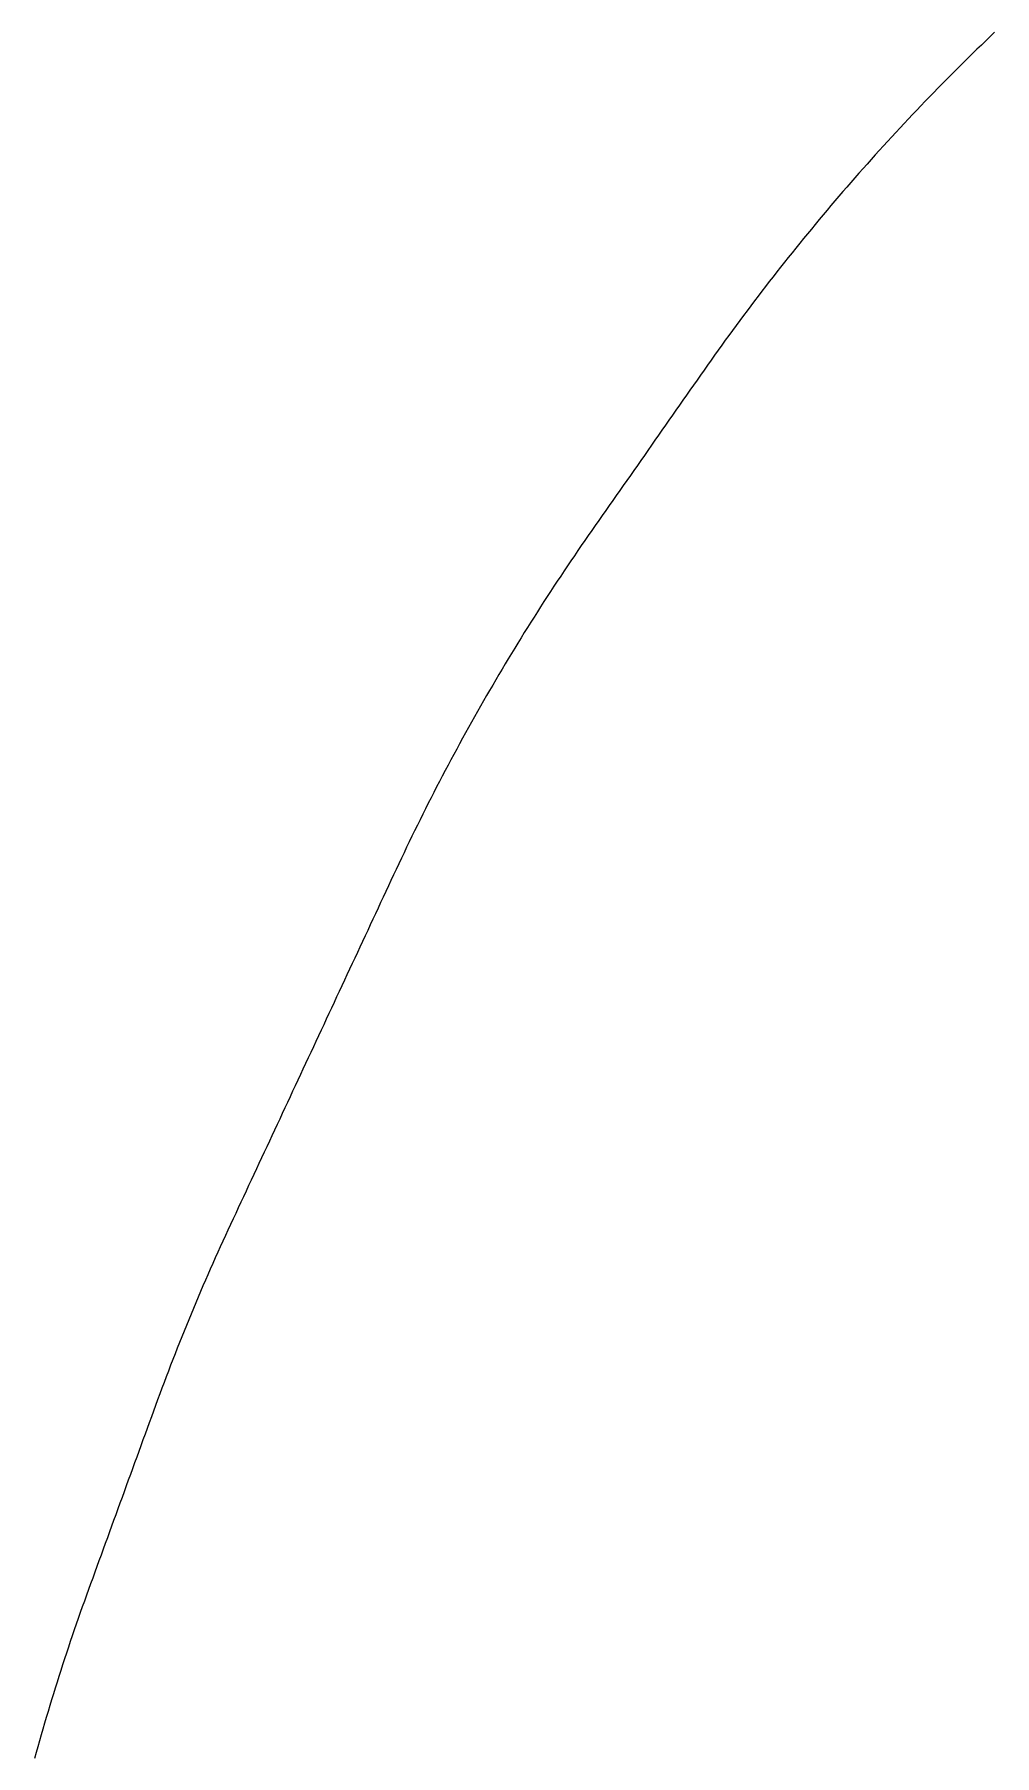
# Model space of a CAD drawing. Header units: metres. Extents: x 457876 to 584660, y 126427 to 241224.
# Drawn here: x 560742 to 564648, y 181677 to 188678 of the extents above; entities that cross this region are included whole.
import ezdxf

# ---------------------------------------------------------------- set-up
doc = ezdxf.new("R2010")
doc.units = ezdxf.units.M
for name, color, linetype in [('AT_GRADE', 3, 'CONTINUOUS'), ('CUTTING', 34, 'CONTINUOUS'), ('EMBANKMENT', 42, 'CONTINUOUS'), ('GROUND_CL', 8, 'CONTINUOUS'), ('RAIL_CL', 1, 'CONTINUOUS')]:
    doc.layers.add(name, color=color, linetype=linetype)

msp = doc.modelspace()

# ---------------------------------------------------------------- linework, layer by layer
at = {"layer": 'AT_GRADE'}
for points in [[(564629.526, 188669.873, 24.821), (564611.581, 188652.659, 24.717), (564593.69, 188635.389, 24.613), (564575.863, 188618.053, 24.508), (564558.07, 188600.682, 24.403), (564540.313, 188583.274, 24.298), (564522.606, 188565.815, 24.192)], [(562483.62, 185815.043, 12.973), (562471.69, 185793.188, 12.941), (562459.811, 185771.304, 12.91), (562447.986, 185749.392, 12.88), (562436.234, 185727.44, 12.85), (562424.527, 185705.464, 12.821), (562412.863, 185683.465, 12.793), (562401.286, 185661.42, 12.765), (562389.788, 185639.333, 12.739), (562378.309, 185617.236, 12.713), (562366.917, 185595.095, 12.688), (562355.583, 185572.923, 12.663), (562344.319, 185550.715, 12.639), (562333.1, 185528.485, 12.616), (562321.925, 185506.232, 12.594), (562310.829, 185483.939, 12.572), (562299.784, 185461.621, 12.551), (562288.834, 185439.257, 12.531), (562277.897, 185416.885, 12.511), (562267.043, 185394.473, 12.492), (562256.269, 185372.023, 12.474), (562245.542, 185349.55, 12.456), (562234.859, 185327.055, 12.439), (562224.249, 185304.526, 12.423), (562213.69, 185281.973, 12.407), (562203.162, 185259.405, 12.392), (562192.634, 185236.837, 12.378), (562182.106, 185214.269, 12.364), (562171.577, 185191.701, 12.351), (562161.052, 185169.131, 12.338), (562150.526, 185146.561, 12.326), (562140, 185123.991, 12.315), (562129.474, 185101.421, 12.304), (562118.948, 185078.851, 12.294), (562108.422, 185056.281, 12.284), (562097.896, 185033.71, 12.275), (562087.369, 185011.139, 12.267), (562076.843, 184988.568, 12.259), (562066.317, 184965.997, 12.252), (562055.79, 184943.426, 12.245), (562045.264, 184920.855, 12.239), (562034.738, 184898.283, 12.233), (562024.211, 184875.712, 12.228), (562013.685, 184853.14, 12.223), (562003.158, 184830.568, 12.219), (561992.632, 184807.996, 12.215), (561982.105, 184785.424, 12.212), (561971.578, 184762.852, 12.21), (561961.052, 184740.28, 12.208), (561950.525, 184717.707, 12.206), (561939.998, 184695.135, 12.205), (561929.472, 184672.562, 12.204), (561918.945, 184649.989, 12.204), (561908.418, 184627.416, 12.204), (561897.891, 184604.843, 12.205), (561887.365, 184582.27, 12.206), (561876.838, 184559.697, 12.207), (561866.311, 184537.124, 12.209), (561855.784, 184514.551, 12.212), (561845.257, 184491.977, 12.215), (561834.731, 184469.404, 12.218), (561824.204, 184446.83, 12.221), (561813.677, 184424.257, 12.225), (561803.15, 184401.683, 12.23), (561792.623, 184379.109, 12.235), (561782.097, 184356.535, 12.24), (561771.57, 184333.961, 12.245), (561761.043, 184311.388, 12.251), (561750.516, 184288.814, 12.257), (561739.989, 184266.24, 12.264), (561729.462, 184243.666, 12.271), (561718.935, 184221.091, 12.278), (561708.409, 184198.517, 12.286), (561697.882, 184175.943, 12.294), (561687.356, 184153.369, 12.302), (561676.829, 184130.794, 12.31), (561666.303, 184108.22, 12.319), (561655.776, 184085.646, 12.329), (561645.25, 184063.071, 12.338), (561634.723, 184040.497, 12.348), (561624.197, 184017.922, 12.358), (561613.67, 183995.348, 12.368), (561603.144, 183972.774, 12.379), (561592.618, 183950.199, 12.39), (561582.091, 183927.625, 12.401), (561571.565, 183905.051, 12.412), (561561.038, 183882.476, 12.424), (561550.512, 183859.902, 12.435), (561539.985, 183837.328, 12.448), (561529.512, 183814.729, 12.46), (561519.052, 183792.123, 12.472), (561508.697, 183769.47, 12.485), (561498.393, 183746.793, 12.498), (561488.138, 183724.094, 12.511), (561477.944, 183701.367, 12.525), (561467.784, 183678.625, 12.538), (561457.744, 183655.83, 12.552), (561447.723, 183633.026, 12.566), (561437.785, 183610.186, 12.58), (561427.904, 183587.322, 12.594), (561418.099, 183564.425, 12.609), (561408.344, 183541.506, 12.624), (561398.64, 183518.565, 12.638), (561389.038, 183495.582, 12.653), (561379.451, 183472.592, 12.669), (561369.965, 183449.561, 12.684), (561360.527, 183426.509, 12.699), (561351.141, 183403.437, 12.715), (561341.83, 183380.334, 12.731), (561332.587, 183357.204, 12.746), (561323.394, 183334.054, 12.762), (561314.257, 183310.882, 12.778), (561305.207, 183287.676, 12.795), (561296.218, 183264.446, 12.811)], [(561030.569, 182539.495, 13.35), (561022.051, 182516.094, 13.368), (561013.534, 182492.693, 13.385), (561005.016, 182469.292, 13.403), (560996.499, 182445.891, 13.421), (560987.982, 182422.49, 13.439), (560979.464, 182399.09, 13.457), (560970.947, 182375.69, 13.474), (560962.441, 182352.286, 13.492), (560953.944, 182328.879, 13.51), (560945.527, 182305.443, 13.527), (560937.14, 182281.997, 13.545), (560928.836, 182258.521, 13.562), (560920.622, 182235.014, 13.58), (560912.462, 182211.489, 13.597), (560904.351, 182187.946, 13.615), (560896.289, 182164.387, 13.632), (560888.323, 182140.795, 13.649), (560880.412, 182117.186, 13.666), (560872.55, 182093.56, 13.684), (560864.764, 182069.909, 13.701), (560857.048, 182046.235, 13.718), (560849.396, 182022.541, 13.735), (560841.816, 181998.824, 13.752), (560834.25, 181975.102, 13.769), (560826.827, 181951.336, 13.785), (560819.423, 181927.563, 13.802), (560812.089, 181903.769, 13.819), (560804.846, 181879.948, 13.835), (560797.652, 181856.111, 13.852), (560790.494, 181832.265, 13.868), (560783.424, 181808.392, 13.884), (560776.445, 181784.493, 13.9), (560769.476, 181760.591, 13.916), (560762.595, 181736.663, 13.932), (560755.807, 181712.709, 13.948), (560749.082, 181688.738, 13.964)]]:
    msp.add_polyline3d(points, dxfattribs=at)
at = {"layer": 'CUTTING'}
msp.add_polyline3d([(561287.275, 183241.199, 12.827), (561278.414, 183217.92, 12.844), (561269.618, 183194.616, 12.86), (561260.871, 183171.294, 12.877), (561252.184, 183147.95, 12.894), (561243.58, 183124.575, 12.911), (561235.029, 183101.181, 12.928), (561226.507, 183077.776, 12.945), (561217.984, 183054.372, 12.962), (561209.465, 183030.967, 12.979), (561200.945, 183007.562, 12.996), (561192.425, 182984.157, 13.014), (561183.905, 182960.752, 13.031), (561175.385, 182937.348, 13.049), (561166.866, 182913.943, 13.066), (561158.346, 182890.539, 13.084), (561149.827, 182867.135, 13.101), (561141.307, 182843.731, 13.119), (561132.788, 182820.328, 13.136), (561124.269, 182796.924, 13.154), (561115.75, 182773.521, 13.172), (561107.231, 182750.117, 13.19), (561098.713, 182726.714, 13.207), (561090.195, 182703.311, 13.225), (561081.676, 182679.908, 13.243), (561073.158, 182656.506, 13.261), (561064.64, 182633.103, 13.279), (561056.122, 182609.701, 13.296), (561047.605, 182586.299, 13.314), (561039.087, 182562.897, 13.332)], dxfattribs=at)
at = {"layer": 'EMBANKMENT'}
msp.add_polyline3d([(564504.95, 188548.304, 24.086), (564487.362, 188530.725, 23.98), (564469.801, 188513.119, 23.874), (564452.287, 188495.465, 23.767), (564434.822, 188477.764, 23.661), (564417.418, 188460.001, 23.554), (564400.06, 188442.194, 23.447), (564382.735, 188424.355, 23.339), (564365.463, 188406.464, 23.232), (564348.259, 188388.508, 23.125), (564331.083, 188370.525, 23.017), (564313.957, 188352.494, 22.909), (564296.898, 188334.4, 22.802), (564279.874, 188316.272, 22.694), (564262.901, 188298.096, 22.586), (564245.992, 188279.861, 22.479), (564229.121, 188261.59, 22.371), (564212.278, 188243.294, 22.263), (564195.517, 188224.921, 22.155), (564178.805, 188206.505, 22.048), (564162.122, 188188.062, 21.94), (564145.497, 188169.566, 21.833), (564128.93, 188151.018, 21.725), (564112.408, 188132.43, 21.618), (564095.935, 188113.797, 21.511), (564079.513, 188095.121, 21.404), (564063.148, 188076.393, 21.297), (564046.852, 188057.606, 21.19), (564030.586, 188038.792, 21.084), (564014.364, 188019.94, 20.978), (563998.205, 188001.034, 20.871), (563982.1, 187982.082, 20.766), (563966.027, 187963.102, 20.66), (563950.025, 187944.062, 20.555), (563934.049, 187925, 20.45), (563918.155, 187905.869, 20.345), (563902.311, 187886.697, 20.241), (563886.512, 187867.487, 20.137), (563870.761, 187848.238, 20.033), (563855.062, 187828.946, 19.929), (563839.419, 187809.608, 19.826), (563823.845, 187790.215, 19.724), (563808.301, 187770.797, 19.621), (563792.828, 187751.322, 19.52), (563777.389, 187731.821, 19.418), (563762.011, 187712.27, 19.317), (563746.695, 187692.671, 19.217), (563731.424, 187673.036, 19.116), (563716.201, 187653.364, 19.017), (563701.031, 187633.651, 18.918), (563685.922, 187613.89, 18.819), (563670.884, 187594.075, 18.721), (563655.876, 187574.238, 18.623), (563640.93, 187554.353, 18.526), (563626.045, 187534.422, 18.43), (563611.207, 187514.456, 18.334), (563596.418, 187494.453, 18.238), (563581.682, 187474.411, 18.143), (563567.008, 187454.324, 18.049), (563552.402, 187434.186, 17.955), (563537.829, 187414.024, 17.862), (563523.321, 187393.815, 17.77), (563508.872, 187373.564, 17.678), (563494.47, 187353.279, 17.587), (563480.121, 187332.955, 17.496), (563465.823, 187312.596, 17.406), (563451.551, 187292.218, 17.317), (563437.279, 187271.84, 17.228), (563423.007, 187251.462, 17.14), (563408.734, 187231.083, 17.053), (563394.463, 187210.703, 16.967), (563380.192, 187190.323, 16.881), (563365.92, 187169.942, 16.796), (563351.648, 187149.561, 16.711), (563337.376, 187129.18, 16.628), (563323.104, 187108.799, 16.545), (563308.832, 187088.417, 16.463), (563294.559, 187068.035, 16.381), (563280.287, 187047.653, 16.3), (563266.014, 187027.271, 16.22), (563251.741, 187006.888, 16.141), (563237.468, 186986.505, 16.063), (563223.195, 186966.121, 15.985), (563208.921, 186945.738, 15.908), (563194.648, 186925.354, 15.832), (563180.374, 186904.969, 15.757), (563166.1, 186884.585, 15.682), (563151.826, 186864.2, 15.608), (563137.552, 186843.815, 15.535), (563123.277, 186823.429, 15.463), (563109.002, 186803.044, 15.392), (563094.728, 186782.657, 15.322), (563080.454, 186762.27, 15.252), (563066.18, 186741.883, 15.183), (563051.905, 186721.496, 15.115), (563037.631, 186701.108, 15.048), (563023.356, 186680.72, 14.981), (563009.088, 186660.326, 14.916), (562994.827, 186639.928, 14.851), (562980.651, 186619.47, 14.787), (562966.529, 186598.973, 14.724), (562952.455, 186578.444, 14.662), (562938.431, 186557.879, 14.6), (562924.457, 186537.28, 14.54), (562910.528, 186516.651, 14.48), (562896.653, 186495.984, 14.421), (562882.871, 186475.255, 14.363), (562869.138, 186454.493, 14.306), (562855.454, 186433.699, 14.249), (562841.822, 186412.87, 14.194), (562828.239, 186392.009, 14.139), (562814.715, 186371.11, 14.085), (562801.271, 186350.159, 14.032), (562787.875, 186329.176, 13.98), (562774.53, 186308.161, 13.928), (562761.24, 186287.111, 13.878), (562748.001, 186266.028, 13.828), (562734.834, 186244.9, 13.779), (562721.732, 186223.732, 13.731), (562708.677, 186202.534, 13.684), (562695.669, 186181.307, 13.638), (562682.716, 186160.046, 13.592), (562669.821, 186138.75, 13.547), (562657.01, 186117.403, 13.503), (562644.249, 186096.025, 13.46), (562631.541, 186074.616, 13.418), (562618.882, 186053.178, 13.377), (562606.284, 186031.703, 13.336), (562593.763, 186010.183, 13.296), (562581.298, 185988.631, 13.257), (562568.883, 185967.049, 13.219), (562556.518, 185945.439, 13.181), (562544.233, 185923.783, 13.145), (562531.988, 185902.104, 13.109), (562519.794, 185880.395, 13.074), (562507.683, 185858.641, 13.04), (562495.64, 185836.848, 13.006)], dxfattribs=at)
at = {"layer": 'GROUND_CL'}
msp.add_polyline3d([(564647.516, 188687.04, 28.185), (564629.526, 188669.873, 27.618), (564611.581, 188652.659, 27.244), (564593.69, 188635.389, 27.213), (564575.863, 188618.053, 26.432), (564558.07, 188600.682, 25.432), (564540.313, 188583.274, 24.214), (564522.606, 188565.815, 22.776), (564504.95, 188548.304, 21.07), (564487.362, 188530.725, 19.979), (564469.801, 188513.119, 19.918), (564452.287, 188495.465, 19.847), (564434.822, 188477.764, 19.766), (564417.418, 188460.001, 19.673), (564400.06, 188442.194, 19.565), (564382.735, 188424.355, 19.449), (564365.463, 188406.464, 19.322), (564348.259, 188388.508, 19.182), (564331.083, 188370.525, 19.03), (564313.957, 188352.494, 18.863), (564296.898, 188334.4, 18.677), (564279.874, 188316.272, 18.486), (564262.901, 188298.096, 18.281), (564245.992, 188279.861, 18.061), (564229.121, 188261.59, 17.827), (564212.278, 188243.294, 17.577), (564195.517, 188224.921, 17.315), (564178.805, 188206.505, 17.039), (564162.122, 188188.062, 16.75), (564145.497, 188169.566, 16.448), (564128.93, 188151.018, 16.133), (564112.408, 188132.43, 15.805), (564095.935, 188113.797, 15.463), (564079.513, 188095.121, 15.111), (564063.148, 188076.393, 14.749), (564046.852, 188057.606, 14.378), (564030.586, 188038.792, 13.996), (564014.364, 188019.94, 13.56), (563998.205, 188001.034, 13.17), (563982.1, 187982.082, 12.787), (563966.027, 187963.102, 12.413), (563950.025, 187944.062, 12.047), (563934.049, 187925, 11.634), (563918.155, 187905.869, 11.22), (563902.311, 187886.697, 10.912), (563886.512, 187867.487, 10.647), (563870.761, 187848.238, 10.425), (563855.062, 187828.946, 10.331), (563839.419, 187809.608, 10.325), (563823.845, 187790.215, 10.285), (563808.301, 187770.797, 10.193), (563792.828, 187751.322, 10.082), (563777.389, 187731.821, 10), (563762.011, 187712.27, 10), (563746.695, 187692.671, 10), (563731.424, 187673.036, 10), (563716.201, 187653.364, 10), (563701.031, 187633.651, 10), (563685.922, 187613.89, 10), (563670.884, 187594.075, 10), (563655.876, 187574.238, 10), (563640.93, 187554.353, 10), (563626.045, 187534.422, 10), (563611.207, 187514.456, 10), (563596.418, 187494.453, 10), (563581.682, 187474.411, 10), (563567.008, 187454.324, 10), (563552.402, 187434.186, 10), (563537.829, 187414.024, 10), (563523.321, 187393.815, 10), (563508.872, 187373.564, 10), (563494.47, 187353.279, 10), (563480.121, 187332.955, 10), (563465.823, 187312.596, 10), (563451.551, 187292.218, 10), (563437.279, 187271.84, 10), (563423.007, 187251.462, 10), (563408.734, 187231.083, 10), (563394.463, 187210.703, 10), (563380.192, 187190.323, 10), (563365.92, 187169.942, 10), (563351.648, 187149.561, 10), (563337.376, 187129.18, 10), (563323.104, 187108.799, 10), (563308.832, 187088.417, 10), (563294.559, 187068.035, 10), (563280.287, 187047.653, 10), (563266.014, 187027.271, 10), (563251.741, 187006.888, 10), (563237.468, 186986.505, 10), (563223.195, 186966.121, 10), (563208.921, 186945.738, 10), (563194.648, 186925.354, 10), (563180.374, 186904.969, 10), (563166.1, 186884.585, 10), (563151.826, 186864.2, 10), (563137.552, 186843.815, 10), (563123.277, 186823.429, 10), (563109.002, 186803.044, 10), (563094.728, 186782.657, 10), (563080.454, 186762.27, 10), (563066.18, 186741.883, 10), (563051.905, 186721.496, 10), (563037.631, 186701.108, 10), (563023.356, 186680.72, 10), (563009.088, 186660.326, 10), (562994.827, 186639.928, 10), (562980.651, 186619.47, 10), (562966.529, 186598.973, 10), (562952.455, 186578.444, 10), (562938.431, 186557.879, 10), (562924.457, 186537.28, 10), (562910.528, 186516.651, 10), (562896.653, 186495.984, 10), (562882.871, 186475.255, 10), (562869.138, 186454.493, 10), (562855.454, 186433.699, 10), (562841.822, 186412.87, 10), (562828.239, 186392.009, 10), (562814.715, 186371.11, 10), (562801.271, 186350.159, 10), (562787.875, 186329.176, 10), (562774.53, 186308.161, 10), (562761.24, 186287.111, 10), (562748.001, 186266.028, 10), (562734.834, 186244.9, 10), (562721.732, 186223.732, 10), (562708.677, 186202.534, 10), (562695.669, 186181.307, 10), (562682.716, 186160.046, 10), (562669.821, 186138.75, 10), (562657.01, 186117.403, 10), (562644.249, 186096.025, 10), (562631.541, 186074.616, 10), (562618.882, 186053.178, 10), (562606.284, 186031.703, 10), (562593.763, 186010.183, 10), (562581.298, 185988.631, 10), (562568.883, 185967.049, 10), (562556.518, 185945.439, 10), (562544.233, 185923.783, 10), (562531.988, 185902.104, 10), (562519.794, 185880.395, 10), (562507.683, 185858.641, 10), (562495.64, 185836.848, 10), (562483.62, 185815.043, 10), (562471.69, 185793.188, 10), (562459.811, 185771.304, 10), (562447.986, 185749.392, 10), (562436.234, 185727.44, 10), (562424.527, 185705.464, 10), (562412.863, 185683.465, 10), (562401.286, 185661.42, 10), (562389.788, 185639.333, 10), (562378.309, 185617.236, 10), (562366.917, 185595.095, 10), (562355.583, 185572.923, 10), (562344.319, 185550.715, 10), (562333.1, 185528.485, 10), (562321.925, 185506.232, 10), (562310.829, 185483.939, 10), (562299.784, 185461.621, 10), (562288.834, 185439.257, 10), (562277.897, 185416.885, 10), (562267.043, 185394.473, 10), (562256.269, 185372.023, 10), (562245.542, 185349.55, 10), (562234.859, 185327.055, 10), (562224.249, 185304.526, 10), (562213.69, 185281.973, 10), (562203.162, 185259.405, 10), (562192.634, 185236.837, 10), (562182.106, 185214.269, 10), (562171.577, 185191.701, 10), (562161.052, 185169.131, 10), (562150.526, 185146.561, 10), (562140, 185123.991, 10), (562129.474, 185101.421, 10), (562118.948, 185078.851, 10), (562108.422, 185056.281, 10), (562097.896, 185033.71, 10), (562087.369, 185011.139, 10), (562076.843, 184988.568, 10), (562066.317, 184965.997, 10), (562055.79, 184943.426, 10), (562045.264, 184920.855, 10), (562034.738, 184898.283, 10), (562024.211, 184875.712, 10), (562013.685, 184853.14, 10), (562003.158, 184830.568, 10), (561992.632, 184807.996, 10), (561982.105, 184785.424, 10), (561971.578, 184762.852, 10), (561961.052, 184740.28, 10), (561950.525, 184717.707, 10), (561939.998, 184695.135, 10), (561929.472, 184672.562, 10), (561918.945, 184649.989, 10), (561908.418, 184627.416, 10), (561897.891, 184604.843, 10), (561887.365, 184582.27, 10), (561876.838, 184559.697, 10), (561866.311, 184537.124, 10), (561855.784, 184514.551, 10), (561845.257, 184491.977, 10), (561834.731, 184469.404, 10), (561824.204, 184446.83, 10), (561813.677, 184424.257, 10), (561803.15, 184401.683, 10), (561792.623, 184379.109, 10), (561782.097, 184356.535, 10), (561771.57, 184333.961, 10), (561761.043, 184311.388, 10), (561750.516, 184288.814, 10), (561739.989, 184266.24, 10), (561729.462, 184243.666, 10), (561718.935, 184221.091, 10), (561708.409, 184198.517, 10), (561697.882, 184175.943, 10), (561687.356, 184153.369, 10), (561676.829, 184130.794, 10), (561666.303, 184108.22, 10), (561655.776, 184085.646, 10), (561645.25, 184063.071, 10), (561634.723, 184040.497, 10), (561624.197, 184017.922, 10), (561613.67, 183995.348, 10), (561603.144, 183972.774, 10), (561592.618, 183950.199, 10), (561582.091, 183927.625, 10), (561571.565, 183905.051, 10), (561561.038, 183882.476, 10), (561550.512, 183859.902, 10), (561539.985, 183837.328, 10), (561529.512, 183814.729, 10), (561519.052, 183792.123, 10), (561508.697, 183769.47, 10), (561498.393, 183746.793, 10), (561488.138, 183724.094, 10), (561477.944, 183701.367, 10), (561467.784, 183678.625, 10), (561457.744, 183655.83, 10), (561447.723, 183633.026, 10), (561437.785, 183610.186, 10), (561427.904, 183587.322, 10), (561418.099, 183564.425, 10), (561408.344, 183541.506, 10), (561398.64, 183518.565, 10), (561389.038, 183495.582, 10), (561379.451, 183472.592, 10), (561369.965, 183449.561, 10), (561360.527, 183426.509, 10.136), (561351.141, 183403.437, 10.487), (561341.83, 183380.334, 10.929), (561332.587, 183357.204, 11.462), (561323.394, 183334.054, 12.085), (561314.257, 183310.882, 12.811), (561305.207, 183287.676, 13.69), (561296.218, 183264.446, 14.72), (561287.275, 183241.199, 15.898), (561278.414, 183217.92, 16.595), (561269.618, 183194.616, 17.163), (561260.871, 183171.294, 17.703), (561252.184, 183147.95, 18.217), (561243.58, 183124.575, 18.691), (561235.029, 183101.181, 19.14), (561226.507, 183077.776, 19.577), (561217.984, 183054.372, 20), (561209.465, 183030.967, 20), (561200.945, 183007.562, 20), (561192.425, 182984.157, 20), (561183.905, 182960.752, 20), (561175.385, 182937.348, 20), (561166.866, 182913.943, 20), (561158.346, 182890.539, 20), (561149.827, 182867.135, 20), (561141.307, 182843.731, 20), (561132.788, 182820.328, 20), (561124.269, 182796.924, 20), (561115.75, 182773.521, 20), (561107.231, 182750.117, 20), (561098.713, 182726.714, 20), (561090.195, 182703.311, 20), (561081.676, 182679.908, 20), (561073.158, 182656.506, 20), (561064.64, 182633.103, 19.789), (561056.122, 182609.701, 18.746), (561047.605, 182586.299, 17.795), (561039.087, 182562.897, 16.935), (561030.569, 182539.495, 16.165), (561022.051, 182516.094, 15.697), (561013.534, 182492.693, 15.25), (561005.016, 182469.292, 14.797), (560996.499, 182445.891, 14.378), (560987.982, 182422.49, 14.179), (560979.464, 182399.09, 14.088), (560970.947, 182375.69, 13.999), (560962.441, 182352.286, 13.909), (560953.944, 182328.879, 13.84), (560945.527, 182305.443, 13.8), (560937.14, 182281.997, 13.758), (560928.836, 182258.521, 13.711), (560920.622, 182235.014, 13.652), (560912.462, 182211.489, 13.55), (560904.351, 182187.946, 13.493), (560896.289, 182164.387, 13.471), (560888.323, 182140.795, 13.481), (560880.412, 182117.186, 13.34), (560872.55, 182093.56, 13.221), (560864.764, 182069.909, 13.15), (560857.048, 182046.235, 13.127), (560849.396, 182022.541, 13.247), (560841.816, 181998.824, 13.392), (560834.25, 181975.102, 13.495), (560826.827, 181951.336, 13.548), (560819.423, 181927.563, 13.307), (560812.089, 181903.769, 12.836), (560804.846, 181879.948, 12.387), (560797.652, 181856.111, 11.925), (560790.494, 181832.265, 11.625), (560783.424, 181808.392, 11.877), (560776.445, 181784.493, 12.056), (560769.476, 181760.591, 12.167), (560762.595, 181736.663, 12.198), (560755.807, 181712.709, 11.871), (560749.082, 181688.738, 11.411), (560742.404, 181664.754, 10.822)], dxfattribs=at)
at = {"layer": 'RAIL_CL'}
msp.add_polyline3d([(564647.516, 188687.04, 24.925), (564629.526, 188669.873, 24.821), (564611.581, 188652.659, 24.717), (564593.69, 188635.389, 24.613), (564575.863, 188618.053, 24.508), (564558.07, 188600.682, 24.403), (564540.313, 188583.274, 24.298), (564522.606, 188565.815, 24.192), (564504.95, 188548.304, 24.086), (564487.362, 188530.725, 23.98), (564469.801, 188513.119, 23.874), (564452.287, 188495.465, 23.767), (564434.822, 188477.764, 23.661), (564417.418, 188460.001, 23.554), (564400.06, 188442.194, 23.447), (564382.735, 188424.355, 23.339), (564365.463, 188406.464, 23.232), (564348.259, 188388.508, 23.125), (564331.083, 188370.525, 23.017), (564313.957, 188352.494, 22.909), (564296.898, 188334.4, 22.802), (564279.874, 188316.272, 22.694), (564262.901, 188298.096, 22.586), (564245.992, 188279.861, 22.479), (564229.121, 188261.59, 22.371), (564212.278, 188243.294, 22.263), (564195.517, 188224.921, 22.155), (564178.805, 188206.505, 22.048), (564162.122, 188188.062, 21.94), (564145.497, 188169.566, 21.833), (564128.93, 188151.018, 21.725), (564112.408, 188132.43, 21.618), (564095.935, 188113.797, 21.511), (564079.513, 188095.121, 21.404), (564063.148, 188076.393, 21.297), (564046.852, 188057.606, 21.19), (564030.586, 188038.792, 21.084), (564014.364, 188019.94, 20.978), (563998.205, 188001.034, 20.871), (563982.1, 187982.082, 20.766), (563966.027, 187963.102, 20.66), (563950.025, 187944.062, 20.555), (563934.049, 187925, 20.45), (563918.155, 187905.869, 20.345), (563902.311, 187886.697, 20.241), (563886.512, 187867.487, 20.137), (563870.761, 187848.238, 20.033), (563855.062, 187828.946, 19.929), (563839.419, 187809.608, 19.826), (563823.845, 187790.215, 19.724), (563808.301, 187770.797, 19.621), (563792.828, 187751.322, 19.52), (563777.389, 187731.821, 19.418), (563762.011, 187712.27, 19.317), (563746.695, 187692.671, 19.217), (563731.424, 187673.036, 19.116), (563716.201, 187653.364, 19.017), (563701.031, 187633.651, 18.918), (563685.922, 187613.89, 18.819), (563670.884, 187594.075, 18.721), (563655.876, 187574.238, 18.623), (563640.93, 187554.353, 18.526), (563626.045, 187534.422, 18.43), (563611.207, 187514.456, 18.334), (563596.418, 187494.453, 18.238), (563581.682, 187474.411, 18.143), (563567.008, 187454.324, 18.049), (563552.402, 187434.186, 17.955), (563537.829, 187414.024, 17.862), (563523.321, 187393.815, 17.77), (563508.872, 187373.564, 17.678), (563494.47, 187353.279, 17.587), (563480.121, 187332.955, 17.496), (563465.823, 187312.596, 17.406), (563451.551, 187292.218, 17.317), (563437.279, 187271.84, 17.228), (563423.007, 187251.462, 17.14), (563408.734, 187231.083, 17.053), (563394.463, 187210.703, 16.967), (563380.192, 187190.323, 16.881), (563365.92, 187169.942, 16.796), (563351.648, 187149.561, 16.711), (563337.376, 187129.18, 16.628), (563323.104, 187108.799, 16.545), (563308.832, 187088.417, 16.463), (563294.559, 187068.035, 16.381), (563280.287, 187047.653, 16.3), (563266.014, 187027.271, 16.22), (563251.741, 187006.888, 16.141), (563237.468, 186986.505, 16.063), (563223.195, 186966.121, 15.985), (563208.921, 186945.738, 15.908), (563194.648, 186925.354, 15.832), (563180.374, 186904.969, 15.757), (563166.1, 186884.585, 15.682), (563151.826, 186864.2, 15.608), (563137.552, 186843.815, 15.535), (563123.277, 186823.429, 15.463), (563109.002, 186803.044, 15.392), (563094.728, 186782.657, 15.322), (563080.454, 186762.27, 15.252), (563066.18, 186741.883, 15.183), (563051.905, 186721.496, 15.115), (563037.631, 186701.108, 15.048), (563023.356, 186680.72, 14.981), (563009.088, 186660.326, 14.916), (562994.827, 186639.928, 14.851), (562980.651, 186619.47, 14.787), (562966.529, 186598.973, 14.724), (562952.455, 186578.444, 14.662), (562938.431, 186557.879, 14.6), (562924.457, 186537.28, 14.54), (562910.528, 186516.651, 14.48), (562896.653, 186495.984, 14.421), (562882.871, 186475.255, 14.363), (562869.138, 186454.493, 14.306), (562855.454, 186433.699, 14.249), (562841.822, 186412.87, 14.194), (562828.239, 186392.009, 14.139), (562814.715, 186371.11, 14.085), (562801.271, 186350.159, 14.032), (562787.875, 186329.176, 13.98), (562774.53, 186308.161, 13.928), (562761.24, 186287.111, 13.878), (562748.001, 186266.028, 13.828), (562734.834, 186244.9, 13.779), (562721.732, 186223.732, 13.731), (562708.677, 186202.534, 13.684), (562695.669, 186181.307, 13.638), (562682.716, 186160.046, 13.592), (562669.821, 186138.75, 13.547), (562657.01, 186117.403, 13.503), (562644.249, 186096.025, 13.46), (562631.541, 186074.616, 13.418), (562618.882, 186053.178, 13.377), (562606.284, 186031.703, 13.336), (562593.763, 186010.183, 13.296), (562581.298, 185988.631, 13.257), (562568.883, 185967.049, 13.219), (562556.518, 185945.439, 13.181), (562544.233, 185923.783, 13.145), (562531.988, 185902.104, 13.109), (562519.794, 185880.395, 13.074), (562507.683, 185858.641, 13.04), (562495.64, 185836.848, 13.006), (562483.62, 185815.043, 12.973), (562471.69, 185793.188, 12.941), (562459.811, 185771.304, 12.91), (562447.986, 185749.392, 12.88), (562436.234, 185727.44, 12.85), (562424.527, 185705.464, 12.821), (562412.863, 185683.465, 12.793), (562401.286, 185661.42, 12.765), (562389.788, 185639.333, 12.739), (562378.309, 185617.236, 12.713), (562366.917, 185595.095, 12.688), (562355.583, 185572.923, 12.663), (562344.319, 185550.715, 12.639), (562333.1, 185528.485, 12.616), (562321.925, 185506.232, 12.594), (562310.829, 185483.939, 12.572), (562299.784, 185461.621, 12.551), (562288.834, 185439.257, 12.531), (562277.897, 185416.885, 12.511), (562267.043, 185394.473, 12.492), (562256.269, 185372.023, 12.474), (562245.542, 185349.55, 12.456), (562234.859, 185327.055, 12.439), (562224.249, 185304.526, 12.423), (562213.69, 185281.973, 12.407), (562203.162, 185259.405, 12.392), (562192.634, 185236.837, 12.378), (562182.106, 185214.269, 12.364), (562171.577, 185191.701, 12.351), (562161.052, 185169.131, 12.338), (562150.526, 185146.561, 12.326), (562140, 185123.991, 12.315), (562129.474, 185101.421, 12.304), (562118.948, 185078.851, 12.294), (562108.422, 185056.281, 12.284), (562097.896, 185033.71, 12.275), (562087.369, 185011.139, 12.267), (562076.843, 184988.568, 12.259), (562066.317, 184965.997, 12.252), (562055.79, 184943.426, 12.245), (562045.264, 184920.855, 12.239), (562034.738, 184898.283, 12.233), (562024.211, 184875.712, 12.228), (562013.685, 184853.14, 12.223), (562003.158, 184830.568, 12.219), (561992.632, 184807.996, 12.215), (561982.105, 184785.424, 12.212), (561971.578, 184762.852, 12.21), (561961.052, 184740.28, 12.208), (561950.525, 184717.707, 12.206), (561939.998, 184695.135, 12.205), (561929.472, 184672.562, 12.204), (561918.945, 184649.989, 12.204), (561908.418, 184627.416, 12.204), (561897.891, 184604.843, 12.205), (561887.365, 184582.27, 12.206), (561876.838, 184559.697, 12.207), (561866.311, 184537.124, 12.209), (561855.784, 184514.551, 12.212), (561845.257, 184491.977, 12.215), (561834.731, 184469.404, 12.218), (561824.204, 184446.83, 12.221), (561813.677, 184424.257, 12.225), (561803.15, 184401.683, 12.23), (561792.623, 184379.109, 12.235), (561782.097, 184356.535, 12.24), (561771.57, 184333.961, 12.245), (561761.043, 184311.388, 12.251), (561750.516, 184288.814, 12.257), (561739.989, 184266.24, 12.264), (561729.462, 184243.666, 12.271), (561718.935, 184221.091, 12.278), (561708.409, 184198.517, 12.286), (561697.882, 184175.943, 12.294), (561687.356, 184153.369, 12.302), (561676.829, 184130.794, 12.31), (561666.303, 184108.22, 12.319), (561655.776, 184085.646, 12.329), (561645.25, 184063.071, 12.338), (561634.723, 184040.497, 12.348), (561624.197, 184017.922, 12.358), (561613.67, 183995.348, 12.368), (561603.144, 183972.774, 12.379), (561592.618, 183950.199, 12.39), (561582.091, 183927.625, 12.401), (561571.565, 183905.051, 12.412), (561561.038, 183882.476, 12.424), (561550.512, 183859.902, 12.435), (561539.985, 183837.328, 12.448), (561529.512, 183814.729, 12.46), (561519.052, 183792.123, 12.472), (561508.697, 183769.47, 12.485), (561498.393, 183746.793, 12.498), (561488.138, 183724.094, 12.511), (561477.944, 183701.367, 12.525), (561467.784, 183678.625, 12.538), (561457.744, 183655.83, 12.552), (561447.723, 183633.026, 12.566), (561437.785, 183610.186, 12.58), (561427.904, 183587.322, 12.594), (561418.099, 183564.425, 12.609), (561408.344, 183541.506, 12.624), (561398.64, 183518.565, 12.638), (561389.038, 183495.582, 12.653), (561379.451, 183472.592, 12.669), (561369.965, 183449.561, 12.684), (561360.527, 183426.509, 12.699), (561351.141, 183403.437, 12.715), (561341.83, 183380.334, 12.731), (561332.587, 183357.204, 12.746), (561323.394, 183334.054, 12.762), (561314.257, 183310.882, 12.778), (561305.207, 183287.676, 12.795), (561296.218, 183264.446, 12.811), (561287.275, 183241.199, 12.827), (561278.414, 183217.92, 12.844), (561269.618, 183194.616, 12.86), (561260.871, 183171.294, 12.877), (561252.184, 183147.95, 12.894), (561243.58, 183124.575, 12.911), (561235.029, 183101.181, 12.928), (561226.507, 183077.776, 12.945), (561217.984, 183054.372, 12.962), (561209.465, 183030.967, 12.979), (561200.945, 183007.562, 12.996), (561192.425, 182984.157, 13.014), (561183.905, 182960.752, 13.031), (561175.385, 182937.348, 13.049), (561166.866, 182913.943, 13.066), (561158.346, 182890.539, 13.084), (561149.827, 182867.135, 13.101), (561141.307, 182843.731, 13.119), (561132.788, 182820.328, 13.136), (561124.269, 182796.924, 13.154), (561115.75, 182773.521, 13.172), (561107.231, 182750.117, 13.19), (561098.713, 182726.714, 13.207), (561090.195, 182703.311, 13.225), (561081.676, 182679.908, 13.243), (561073.158, 182656.506, 13.261), (561064.64, 182633.103, 13.279), (561056.122, 182609.701, 13.296), (561047.605, 182586.299, 13.314), (561039.087, 182562.897, 13.332), (561030.569, 182539.495, 13.35), (561022.051, 182516.094, 13.368), (561013.534, 182492.693, 13.385), (561005.016, 182469.292, 13.403), (560996.499, 182445.891, 13.421), (560987.982, 182422.49, 13.439), (560979.464, 182399.09, 13.457), (560970.947, 182375.69, 13.474), (560962.441, 182352.286, 13.492), (560953.944, 182328.879, 13.51), (560945.527, 182305.443, 13.527), (560937.14, 182281.997, 13.545), (560928.836, 182258.521, 13.562), (560920.622, 182235.014, 13.58), (560912.462, 182211.489, 13.597), (560904.351, 182187.946, 13.615), (560896.289, 182164.387, 13.632), (560888.323, 182140.795, 13.649), (560880.412, 182117.186, 13.666), (560872.55, 182093.56, 13.684), (560864.764, 182069.909, 13.701), (560857.048, 182046.235, 13.718), (560849.396, 182022.541, 13.735), (560841.816, 181998.824, 13.752), (560834.25, 181975.102, 13.769), (560826.827, 181951.336, 13.785), (560819.423, 181927.563, 13.802), (560812.089, 181903.769, 13.819), (560804.846, 181879.948, 13.835), (560797.652, 181856.111, 13.852), (560790.494, 181832.265, 13.868), (560783.424, 181808.392, 13.884), (560776.445, 181784.493, 13.9), (560769.476, 181760.591, 13.916), (560762.595, 181736.663, 13.932), (560755.807, 181712.709, 13.948), (560749.082, 181688.738, 13.964), (560742.404, 181664.754, 13.98)], dxfattribs=at)

doc.saveas('drawing.dxf')
